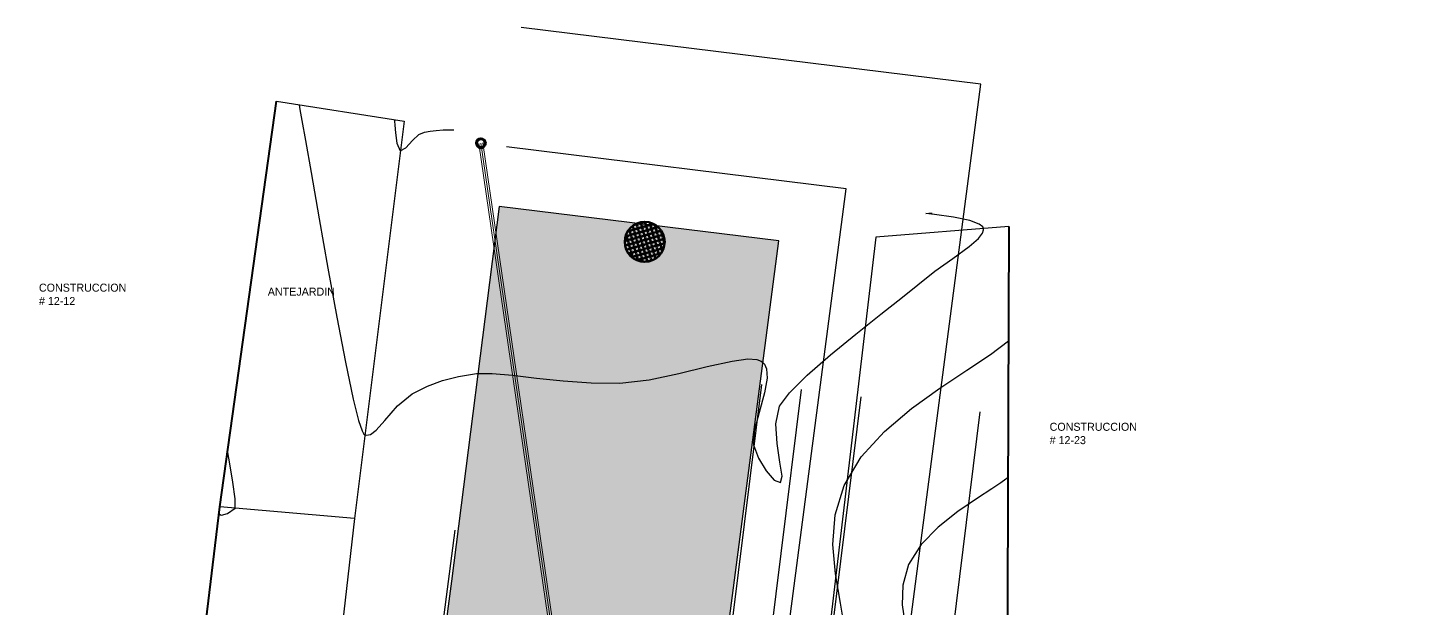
# Model space of a CAD drawing. Header units: inches. Extents: x 2908 to 3459, y -3172 to -55.
# Drawn here: x 3197.27 to 3231.68, y -69.93 to -55.42 of the extents above; entities that cross this region are included whole.
import ezdxf

# ---------------------------------------------------------------- set-up
doc = ezdxf.new("R2010")
doc.units = ezdxf.units.IN
doc.header["$MEASUREMENT"] = 0
for name, color, linetype, lineweight in [('ANDEN', 254, 'Continuous', 30), ('ANTEJARDIN', 190, 'Continuous', 30), ('Capa2', 1, 'Continuous', 25), ('DETALLE', 6, 'Continuous', 50), ('ELECTRICA', 250, 'Continuous', 15), ('FLECHA', 7, 'Continuous', 50), ('PARAM', 5, 'Continuous', 40), ('TEXTO 2', 250, 'Continuous', 20), ('VIA', 251, 'Continuous', 5)]:
    doc.layers.add(name, color=color, linetype=linetype, lineweight=lineweight)
for name, color, linetype in [('C-TOPO-MAJR', 1, 'Continuous'), ('C-TOPO-MINR', 8, 'Continuous'), ('PERFIL', 7, 'Continuous')]:
    doc.layers.add(name, color=color, linetype=linetype)

# ---------------------------------------------------------------- blocks, each defined once
blk = doc.blocks.new('AeccArrow')
at = {"flags": 128}
blk.add_lwpolyline([(-0.45, 0, 0, 0, 0), (0.15, 0, 0.1, 0, 0), (0.45, 0, 0, 0, 0)], format="xyseb", dxfattribs=at)

msp = doc.modelspace()

# ---------------------------------------------------------------- hatches: boundary and pattern name
at = {"layer": 'DETALLE', "true_color": 0x939598}
h = msp.add_hatch(dxfattribs=at)
h.set_pattern_fill('SQUARE', color=252, scale=0.017, angle=15.8151)
h.set_pattern_definition([(15.8151399235, (-517811.456445, -1242083.69235), (-0.014710049393, 0.051931831008), [0.053975, -0.053975]), (105.8151399235, (-517811.456445, -1242083.69235), (-0.051931831008, -0.014710049393), [0.053975, -0.053975])])
edge = h.paths.add_edge_path()
edge.add_arc((3212.692, -60.772), 0.5, 0, 360)
at = {"layer": 'PERFIL'}
h = msp.add_hatch(dxfattribs=at)
h.set_pattern_fill('AR-CONC', color=251, scale=0.005)
h.set_pattern_definition([(50, (-836597.2255, -1052994.9305), (0.910923345, -0.0796954277), [0.09525, -1.04775]), (355, (-836597.2255, -1052994.9305), (-0.1762171071, 0.9552842262), [0.0762, -0.83820292085]), (100.4514447, (-836597.1496, -1052994.9371), (0.73470623545, 0.87558875956), [0.080950044, -0.890451223]), (46.1842, (-836597.2255, -1052994.6765), (1.3553952045, -0.2102116397), [0.142875, -1.571625]), (96.63555761, (-836597.1125, -1052994.694), (1.1870206703, 1.237130623), [0.1214251157, -1.3356780408]), (351.18415117, (-836597.2255, -1052994.6765), (1.1870206703, 1.237130623), [0.1142998354, -1.2572986596]), (21, (-836597.0985, -1052994.74), (0.75807195635, -0.51132599094), [0.09525, -1.04775]), (326, (-836597.0985, -1052994.74), (0.30901014174, 0.9209398306), [0.0762, -0.8382]), (71.451445, (-836597.0353, -1052994.7826), (1.0670820964, 0.40961384443), [0.080950044, -0.890449688]), (37.5, (-836597.2255, -1052994.93047), (0.01544301625, 0.422775194366), [0, -0.82804, 0, -0.8509, 0, -0.841375]), (7.5, (-836597.2255, -1052994.93047), (0.33409831255, 0.50090287409), [0, -0.48514, 0, -0.80899, 0, -0.320675]), (327.5, (-836597.5087, -1052994.93047), (0.677952975834, -0.02864371996), [0, -0.3175, 0, -0.9906, 0, -1.31445]), (317.5, (-836597.6357, -1052994.9305), (0.74064590693, 0.12713245517), [0, -0.41275, 0, -0.65786, 0, -0.93345])])
h.paths.add_polyline_path([(3214.085, -75.494), (3214.666, -71.261), (3216.044, -60.749), (3209.057, -59.888), (3207.862, -69.243), (3206.727, -77.761), (3205.788, -81.531), (3204.323, -84.49), (3201.714, -87.964), (3198.924, -90.509), (3195.551, -92.619), (3190.562, -94.267), (3185.077, -94.884), (3168.59, -94.436), (3168.323, -101.412), (3183.376, -101.854), (3186.464, -103.339), (3190.696, -106.704), (3193.137, -107.443), (3196.455, -107.4), (3199.767, -106.573), (3206.308, -105.283), (3238.438, -103.521), (3237.818, -96.591), (3218.405, -97.637), (3209.878, -98.123), (3203.527, -98.608), (3199.501, -99.436), (3197.44, -100.027), (3197.152, -99.99), (3197.003, -99.858), (3196.963, -99.642), (3197.068, -99.52), (3199.55, -98.431), (3202.008, -96.857), (3206.529, -93.278), (3208.736, -90.568), (3211.384, -85.848), (3212.519, -83.198)])

# ---------------------------------------------------------------- linework, layer by layer
at = {"layer": 'ANDEN', "flags": 128}
for points, elevation in [([(3197.269, -99.478), (3199.594, -98.489), (3202.045, -96.897), (3204.884, -94.669), (3206.61, -93.327), (3208.866, -90.566), (3209.612, -89.196), (3211.482, -85.882), (3212.609, -83.198), (3212.961, -81.772), (3214.16, -75.676), (3214.604, -72.517), (3215.62, -64.335)], 2187.151), ([(3197.661, -100.398), (3200.065, -99.375), (3202.627, -97.711), (3205.499, -95.457), (3207.313, -94.048), (3209.7, -91.126), (3210.487, -89.681), (3212.381, -86.323), (3213.562, -83.513), (3213.937, -81.988), (3215.146, -75.842), (3215.595, -72.648), (3216.613, -64.459)], 2187.151), ([(3198.248, -101.778), (3200.773, -100.704), (3203.5, -98.932), (3206.422, -96.639), (3208.367, -95.128), (3210.95, -91.967), (3211.799, -90.408), (3213.73, -86.984), (3214.99, -83.986), (3215.402, -82.313), (3216.626, -76.091), (3217.082, -72.845), (3218.101, -64.644)], 2187.151), ([(3199.422, -104.539), (3202.188, -103.362), (3205.247, -101.375), (3208.269, -99.004), (3210.476, -97.289), (3213.45, -93.648), (3214.423, -91.862), (3216.429, -88.306), (3217.847, -84.932), (3218.332, -82.961), (3219.585, -76.59), (3220.056, -73.239), (3221.078, -65.013)], 2187.151), ([(3171.384, -94.506), (3183.832, -94.836), (3185.076, -94.846), (3186.205, -94.728), (3190.548, -94.201), (3192.858, -93.457), (3195.53, -92.568), (3197.134, -91.609), (3198.9, -90.481), (3200.535, -89.023), (3201.684, -87.932), (3202.632, -86.672), (3204.274, -84.494), (3205.724, -81.521), (3206.701, -77.741), (3207.324, -72.837), (3207.953, -67.974)], 2186.357)]:
    msp.add_lwpolyline(points, dxfattribs=dict(at, elevation=elevation))
at = {"layer": 'ANTEJARDIN', "flags": 128}
for points, elevation in [([(3203.491, -57.26), (3206.676, -57.759), (3205.436, -67.678), (3202.07, -67.389)], 2186.745), ([(3206.676, -57.759), (3205.436, -67.678), (3204.339, -77.29), (3203.077, -83.596), (3198.456, -88.697), (3190.121, -92.561), (3186.074, -93.071), (3178.522, -92.086), (3178.756, -89.81)], 2189.552), ([(3221.793, -60.39), (3218.469, -60.652), (3217.112, -72.13), (3221.752, -71.848)], 2188.92), ([(3218.469, -60.652), (3217.112, -72.13), (3215.996, -79.523), (3213.783, -86.753)], 2189.34), ([(3205.436, -67.678), (3204.339, -77.29), (3200.871, -77.33)], 2186.745)]:
    msp.add_lwpolyline(points, dxfattribs=dict(at, elevation=elevation))
at = {"layer": 'C-TOPO-MAJR', "color": 30, "linetype": 'Continuous', "lineweight": -3, "flags": 128}
for points, elevation in [([(3204.052, -57.348), (3204.075, -57.465), (3204.126, -57.739), (3204.217, -58.239), (3204.358, -59.041), (3204.558, -60.195), (3204.775, -61.43), (3204.996, -62.655), (3205.211, -63.776), (3205.407, -64.7), (3205.542, -65.237), (3205.628, -65.49), (3205.676, -65.576), (3205.697, -65.592), (3205.742, -65.601), (3205.835, -65.58), (3205.983, -65.472), (3206.2, -65.23), (3206.513, -64.867), (3206.882, -64.566), (3207.267, -64.373), (3207.639, -64.232), (3208.035, -64.133), (3208.487, -64.063), (3208.881, -64.057), (3209.39, -64.102), (3209.989, -64.172), (3210.652, -64.245), (3211.353, -64.295), (3212.068, -64.299), (3212.803, -64.217), (3213.548, -64.063), (3214.255, -63.888), (3214.874, -63.748), (3215.271, -63.696), (3215.496, -63.71), (3215.605, -63.751), (3215.646, -63.783), (3215.685, -63.829), (3215.734, -63.947), (3215.749, -64.173), (3215.689, -64.539), (3215.552, -65.037), (3215.43, -65.5), (3215.413, -65.841), (3215.54, -66.173), (3215.728, -66.491), (3215.927, -66.72), (3216.089, -66.784), (3216.125, -66.625), (3216.072, -66.271), (3215.999, -65.805), (3215.973, -65.313), (3216.062, -64.877), (3216.308, -64.539), (3216.756, -64.098), (3217.335, -63.596), (3217.972, -63.076), (3218.596, -62.582), (3219.135, -62.157), (3219.517, -61.844), (3219.945, -61.508), (3220.396, -61.186), (3220.797, -60.892), (3221.034, -60.686), (3221.137, -60.552), (3221.162, -60.475), (3221.16, -60.44), (3221.14, -60.399), (3221.051, -60.327), (3220.819, -60.238), (3220.412, -60.152), (3219.931, -60.089), (3219.715, -60.062), (3219.792, -60.054), (3219.879, -60.057)], 2189), ([(3202.049, -67.557), (3202.057, -67.562), (3202.092, -67.585), (3202.118, -67.6), (3202.267, -67.553), (3202.455, -67.422), (3202.455, -67.191), (3202.396, -66.769), (3202.32, -66.314), (3202.267, -65.984)], 2189), ([(3221.77, -66.649), (3221.717, -66.694), (3221.593, -66.788), (3221.366, -66.942), (3221.01, -67.174), (3220.518, -67.508), (3220.028, -67.894), (3219.599, -68.333), (3219.288, -68.828), (3219.14, -69.341), (3219.129, -69.84), (3219.198, -70.34)], 2188)]:
    msp.add_lwpolyline(points, dxfattribs=dict(at, elevation=elevation))
at = {"layer": 'C-TOPO-MINR', "color": 26, "linetype": 'Continuous', "lineweight": -3, "flags": 128}
for points, elevation in [([(3206.429, -57.72), (3206.435, -57.757), (3206.446, -57.857), (3206.463, -58.049), (3206.499, -58.312), (3206.584, -58.497), (3206.723, -58.428), (3206.887, -58.242), (3207.05, -58.093), (3207.192, -58.037), (3207.328, -58.01), (3207.482, -57.99), (3207.653, -57.976), (3207.806, -57.975), (3207.92, -57.975)], 2189.5), ([(3217.708, -70.544), (3217.582, -69.796), (3217.459, -69.059), (3217.396, -68.326), (3217.449, -67.592), (3217.675, -66.853), (3218.102, -66.144), (3218.683, -65.504), (3219.357, -64.931), (3220.064, -64.422), (3220.744, -63.973), (3221.337, -63.583), (3221.782, -63.247)], 2188.5)]:
    msp.add_lwpolyline(points, dxfattribs=dict(at, elevation=elevation))
at = {"layer": 'Capa2', "elevation": 2189.2, "flags": 128}
msp.add_lwpolyline([(3239.932, -103.387), (3239.183, -95.015), (3218.322, -96.139), (3209.778, -96.626), (3204.175, -97.055), (3207.588, -94.352), (3209.981, -91.415), (3212.731, -86.512), (3213.958, -83.647), (3215.565, -75.746), (3216.152, -71.46), (3217.728, -59.445), (3209.24, -58.399)], dxfattribs=at)
at = {"layer": 'DETALLE'}
for centre, radius in [((3208.598, -58.31, 2189.428), 0.12), ((3208.598, -58.31, 2189.428), 0.1), ((3212.692, -60.772), 0.5)]:
    msp.add_circle(centre, radius, dxfattribs=at)
at = {"layer": 'ELECTRICA', "elevation": 2189.428, "flags": 128}
for points in [[(3208.549, -58.317), (3212.49, -85.34), (3211.332, -87.104), (3203.444, -96.079), (3225.242, -95.007), (3247.517, -94.494)], [(3208.598, -58.31), (3212.542, -85.352), (3211.372, -87.134), (3203.56, -96.024), (3225.24, -94.957), (3247.515, -94.444)], [(3208.648, -58.303), (3212.595, -85.363), (3211.412, -87.164), (3203.676, -95.968), (3225.238, -94.907), (3247.514, -94.394)]]:
    msp.add_lwpolyline(points, dxfattribs=at)
at = {"layer": 'PARAM', "flags": 128}
for points, elevation in [([(3178.756, -89.81), (3192.391, -89.195), (3192.497, -88.099), (3192.613, -87.677), (3197.368, -87.195), (3197.425, -84.669), (3198.876, -84.634), (3198.968, -83.456), (3200.541, -83.369), (3200.871, -77.33), (3202.07, -67.389), (3203.491, -57.26)], 2186.745), ([(3221.793, -60.39), (3221.752, -71.848), (3221.051, -83.924), (3219.536, -84.051)], 2188.92)]:
    msp.add_lwpolyline(points, dxfattribs=dict(at, elevation=elevation))
at = {"layer": 'PERFIL', "flags": 128}
for points, elevation in [([(3242.92, -103.12), (3241.913, -91.863), (3218.155, -93.144), (3212.164, -93.486), (3212.471, -93.108), (3215.426, -87.84), (3216.837, -84.545), (3218.524, -76.249), (3219.126, -71.859), (3221.095, -56.838), (3209.607, -55.422)], 2189.2), ([(3209.057, -59.888), (3207.862, -69.243), (3206.727, -77.761), (3205.788, -81.531), (3204.323, -84.49), (3201.714, -87.964), (3198.924, -90.509), (3195.551, -92.619), (3190.562, -94.267), (3185.077, -94.884), (3168.59, -94.436), (3168.323, -101.412), (3183.376, -101.854), (3186.464, -103.339), (3190.696, -106.704), (3193.137, -107.443), (3196.455, -107.4), (3199.767, -106.573), (3206.308, -105.283), (3238.438, -103.521)], 2199.566), ([(3238.438, -103.521), (3237.818, -96.591), (3218.405, -97.637), (3209.878, -98.123), (3203.527, -98.608), (3199.501, -99.436), (3197.44, -100.027), (3197.152, -99.99), (3197.003, -99.858), (3196.963, -99.642), (3197.068, -99.52), (3199.55, -98.431), (3202.008, -96.857), (3206.529, -93.278), (3208.736, -90.568), (3211.384, -85.848), (3212.519, -83.198), (3214.085, -75.494), (3214.666, -71.261), (3216.044, -60.749), (3209.057, -59.888)], 2189.2)]:
    msp.add_lwpolyline(points, dxfattribs=dict(at, elevation=elevation))
at = {"layer": 'VIA', "elevation": 2189.221, "flags": 128}
msp.add_lwpolyline([(3209.057, -59.888), (3207.862, -69.243), (3206.727, -77.761), (3205.788, -81.531), (3204.323, -84.49), (3201.714, -87.964), (3198.924, -90.509), (3195.551, -92.619), (3190.562, -94.267), (3185.077, -94.884), (3168.59, -94.436)], dxfattribs=at)

# ---------------------------------------------------------------- block references
at = {"layer": 'FLECHA', "xscale": 3.037308073633306, "yscale": 3.037308073633306, "zscale": 3.037308073633306, "rotation": 261.0301774099382}
for p in [(3210.807, -65.276, -1206.962), (3212.32, -65.399, -1206.962)]:
    msp.add_blockref('AeccArrow', p, dxfattribs=at)

# ---------------------------------------------------------------- texts
at = {"layer": 'TEXTO 2', "color": 0, "char_height": 0.2, "width": 2.48833, "attachment_point": 1}
for s, insert in [('CONSTRUCCION\\P# 12-12', (3197.552, -61.816)), ('ANTEJARDIN', (3203.272, -61.916)), ('CONSTRUCCION\\P# 12-23', (3222.812, -65.29))]:
    msp.add_mtext(s, dxfattribs=dict(at, insert=insert))

doc.saveas('drawing.dxf')
